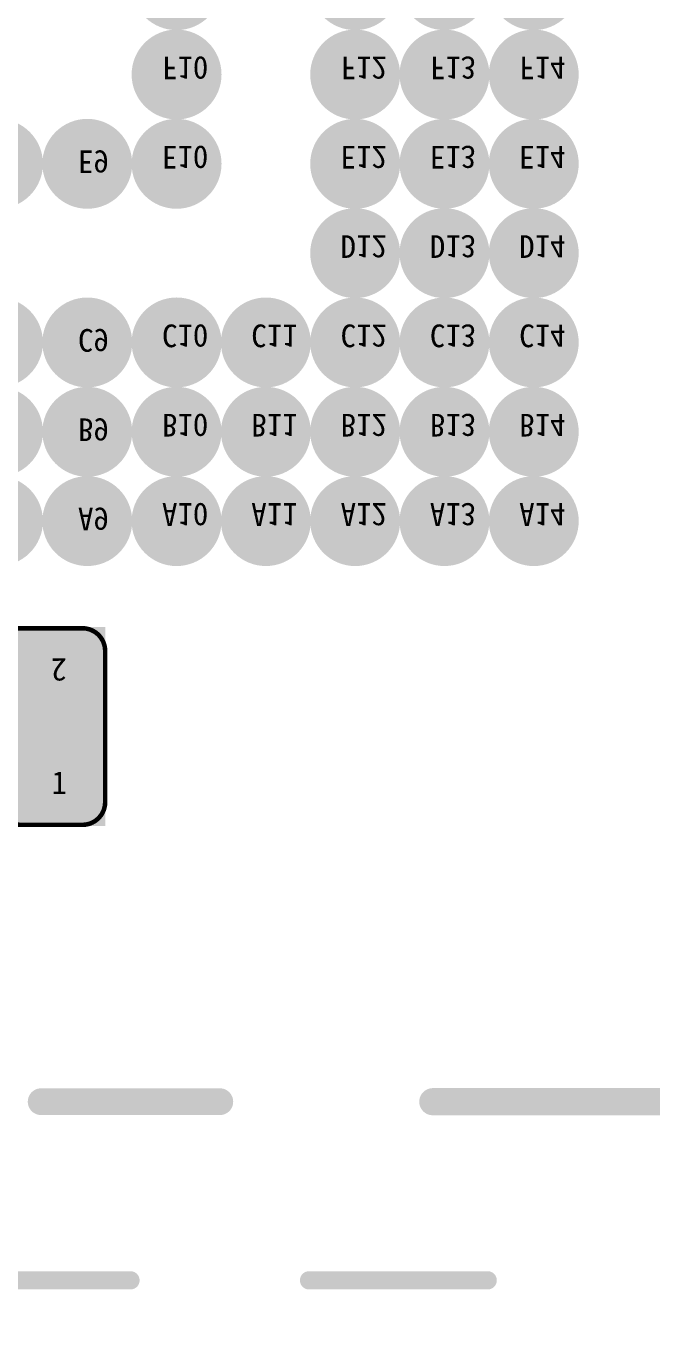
# Model space of a CAD drawing. Header units: millimetres. Extents: x 7.33 to 10.08, y 7.01 to 8.78.
# Drawn here: x 7.8105 to 7.9484, y 8.1787 to 8.4684 of the extents above; entities that cross this region are included whole.
import ezdxf

# ---------------------------------------------------------------- set-up
doc = ezdxf.new("R2010")
doc.units = ezdxf.units.MM
doc.header["$MEASUREMENT"] = 0
for name, color, linetype in [('BottomLayer', 5, 'Continuous'), ('BottomOverlay', 54, 'Continuous'), ('BottomPaste', 16, 'Continuous'), ('BottomSolder', 6, 'Continuous'), ('Mechanical16', 56, 'Continuous'), ('Mechanical20', 56, 'Continuous'), ('TopLayer', 1, 'Continuous'), ('TopOverlay', 2, 'Continuous'), ('TopPaste', 8, 'Continuous'), ('TopSolder', 216, 'Continuous')]:
    doc.layers.add(name, color=color, linetype=linetype)

# ---------------------------------------------------------------- blocks, each defined once
blk = doc.blocks.new('FBGA153_11R5X13R0X1R00_B_14')
at = {"layer": 'BottomLayer', "const_width": 0.00591}
for points in [[(0.04626, -0.02953, 1), (0.05217, -0.02953, 1)], [(0.08563, -0.02953, 1), (0.09154, -0.02953, 1)], [(0.10532, -0.02953, 1), (0.11122, -0.02953, 1)], [(0.125, -0.02953, 1), (0.13091, -0.02953, 1)], [(0.02658, -0.04921, 1), (0.03248, -0.04921, 1)], [(0.04626, -0.04921, 1), (0.05217, -0.04921, 1)], [(0.08563, -0.04921, 1), (0.09154, -0.04921, 1)], [(0.10532, -0.04921, 1), (0.11122, -0.04921, 1)], [(0.125, -0.04921, 1), (0.13091, -0.04921, 1)], [(0.08563, -0.0689, 1), (0.09154, -0.0689, 1)], [(0.10532, -0.0689, 1), (0.11122, -0.0689, 1)], [(0.125, -0.0689, 1), (0.13091, -0.0689, 1)], [(0.02658, -0.08858, 1), (0.03248, -0.08858, 1)], [(0.04626, -0.08858, 1), (0.05217, -0.08858, 1)], [(0.06595, -0.08858, 1), (0.07185, -0.08858, 1)], [(0.08563, -0.08858, 1), (0.09154, -0.08858, 1)], [(0.10532, -0.08858, 1), (0.11122, -0.08858, 1)], [(0.125, -0.08858, 1), (0.13091, -0.08858, 1)], [(0.02658, -0.10827, 1), (0.03248, -0.10827, 1)], [(0.04626, -0.10827, 1), (0.05217, -0.10827, 1)], [(0.06595, -0.10827, 1), (0.07185, -0.10827, 1)], [(0.08563, -0.10827, 1), (0.09154, -0.10827, 1)], [(0.10532, -0.10827, 1), (0.11122, -0.10827, 1)], [(0.125, -0.10827, 1), (0.13091, -0.10827, 1)], [(0.02658, -0.12795, 1), (0.03248, -0.12795, 1)], [(0.04626, -0.12795, 1), (0.05217, -0.12795, 1)], [(0.06595, -0.12795, 1), (0.07185, -0.12795, 1)], [(0.08563, -0.12795, 1), (0.09154, -0.12795, 1)], [(0.10532, -0.12795, 1), (0.11122, -0.12795, 1)], [(0.125, -0.12795, 1), (0.13091, -0.12795, 1)]]:
    blk.add_lwpolyline(points, format="xyb", close=True, dxfattribs=at)
at = {"layer": 'BottomOverlay'}
for points, const_width in [([(0.01937, -0.25591), (0.05874, -0.25591)], 0.00591), ([(0.10571, -0.25591), (0.22638, -0.25591)], 0.00598)]:
    blk.add_lwpolyline(points, dxfattribs=dict(at, const_width=const_width))
for points, const_width in [([(0.01789, -0.25591, 1), (0.02085, -0.25591, 1)], 0.00295), ([(0.05726, -0.25591, 1), (0.06022, -0.25591, 1)], 0.00295), ([(0.10421, -0.25591, 1), (0.1072, -0.25591, 1)], 0.00299)]:
    blk.add_lwpolyline(points, format="xyb", close=True, dxfattribs=dict(at, const_width=const_width))
at = {"layer": 'BottomPaste', "const_width": 0.00591}
for points in [[(0.04626, -0.02953, 1), (0.05217, -0.02953, 1)], [(0.08563, -0.02953, 1), (0.09154, -0.02953, 1)], [(0.10532, -0.02953, 1), (0.11122, -0.02953, 1)], [(0.125, -0.02953, 1), (0.13091, -0.02953, 1)], [(0.02658, -0.04921, 1), (0.03248, -0.04921, 1)], [(0.04626, -0.04921, 1), (0.05217, -0.04921, 1)], [(0.08563, -0.04921, 1), (0.09154, -0.04921, 1)], [(0.10532, -0.04921, 1), (0.11122, -0.04921, 1)], [(0.125, -0.04921, 1), (0.13091, -0.04921, 1)], [(0.08563, -0.0689, 1), (0.09154, -0.0689, 1)], [(0.10532, -0.0689, 1), (0.11122, -0.0689, 1)], [(0.125, -0.0689, 1), (0.13091, -0.0689, 1)], [(0.02658, -0.08858, 1), (0.03248, -0.08858, 1)], [(0.04626, -0.08858, 1), (0.05217, -0.08858, 1)], [(0.06595, -0.08858, 1), (0.07185, -0.08858, 1)], [(0.08563, -0.08858, 1), (0.09154, -0.08858, 1)], [(0.10532, -0.08858, 1), (0.11122, -0.08858, 1)], [(0.125, -0.08858, 1), (0.13091, -0.08858, 1)], [(0.02658, -0.10827, 1), (0.03248, -0.10827, 1)], [(0.04626, -0.10827, 1), (0.05217, -0.10827, 1)], [(0.06595, -0.10827, 1), (0.07185, -0.10827, 1)], [(0.08563, -0.10827, 1), (0.09154, -0.10827, 1)], [(0.10532, -0.10827, 1), (0.11122, -0.10827, 1)], [(0.125, -0.10827, 1), (0.13091, -0.10827, 1)], [(0.02658, -0.12795, 1), (0.03248, -0.12795, 1)], [(0.04626, -0.12795, 1), (0.05217, -0.12795, 1)], [(0.06595, -0.12795, 1), (0.07185, -0.12795, 1)], [(0.08563, -0.12795, 1), (0.09154, -0.12795, 1)], [(0.10532, -0.12795, 1), (0.11122, -0.12795, 1)], [(0.125, -0.12795, 1), (0.13091, -0.12795, 1)]]:
    blk.add_lwpolyline(points, format="xyb", close=True, dxfattribs=at)
at = {"layer": 'BottomSolder', "const_width": 0.00991}
for points in [[(0.04426, -0.00984, 1), (0.05417, -0.00984, 1)], [(0.08363, -0.00984, 1), (0.09354, -0.00984, 1)], [(0.10332, -0.00984, 1), (0.11322, -0.00984, 1)], [(0.123, -0.00984, 1), (0.13291, -0.00984, 1)], [(0.04426, -0.02953, 1), (0.05417, -0.02953, 1)], [(0.08363, -0.02953, 1), (0.09354, -0.02953, 1)], [(0.10332, -0.02953, 1), (0.11322, -0.02953, 1)], [(0.123, -0.02953, 1), (0.13291, -0.02953, 1)], [(0.00489, -0.04921, 1), (0.0148, -0.04921, 1)], [(0.02458, -0.04921, 1), (0.03448, -0.04921, 1)], [(0.04426, -0.04921, 1), (0.05417, -0.04921, 1)], [(0.08363, -0.04921, 1), (0.09354, -0.04921, 1)], [(0.10332, -0.04921, 1), (0.11322, -0.04921, 1)], [(0.123, -0.04921, 1), (0.13291, -0.04921, 1)], [(0.08363, -0.0689, 1), (0.09354, -0.0689, 1)], [(0.10332, -0.0689, 1), (0.11322, -0.0689, 1)], [(0.123, -0.0689, 1), (0.13291, -0.0689, 1)], [(0.00489, -0.08858, 1), (0.0148, -0.08858, 1)], [(0.02458, -0.08858, 1), (0.03448, -0.08858, 1)], [(0.04426, -0.08858, 1), (0.05417, -0.08858, 1)], [(0.06395, -0.08858, 1), (0.07385, -0.08858, 1)], [(0.08363, -0.08858, 1), (0.09354, -0.08858, 1)], [(0.10332, -0.08858, 1), (0.11322, -0.08858, 1)], [(0.123, -0.08858, 1), (0.13291, -0.08858, 1)], [(0.00489, -0.10827, 1), (0.0148, -0.10827, 1)], [(0.02458, -0.10827, 1), (0.03448, -0.10827, 1)], [(0.04426, -0.10827, 1), (0.05417, -0.10827, 1)], [(0.06395, -0.10827, 1), (0.07385, -0.10827, 1)], [(0.08363, -0.10827, 1), (0.09354, -0.10827, 1)], [(0.10332, -0.10827, 1), (0.11322, -0.10827, 1)], [(0.123, -0.10827, 1), (0.13291, -0.10827, 1)], [(0.00489, -0.12795, 1), (0.0148, -0.12795, 1)], [(0.02458, -0.12795, 1), (0.03448, -0.12795, 1)], [(0.04426, -0.12795, 1), (0.05417, -0.12795, 1)], [(0.06395, -0.12795, 1), (0.07385, -0.12795, 1)], [(0.08363, -0.12795, 1), (0.09354, -0.12795, 1)], [(0.10332, -0.12795, 1), (0.11322, -0.12795, 1)], [(0.123, -0.12795, 1), (0.13291, -0.12795, 1)]]:
    blk.add_lwpolyline(points, format="xyb", close=True, dxfattribs=at)
at = {"layer": 'Mechanical16'}
for points, const_width in [([(0.01937, -0.25591), (0.05874, -0.25591)], 0.00591), ([(0.10571, -0.25591), (0.22638, -0.25591)], 0.00598), ([(-0.00032, -0.29528), (0.03905, -0.29528)], 0.00402), ([(0.07842, -0.29528), (0.11779, -0.29528)], 0.00402)]:
    blk.add_lwpolyline(points, dxfattribs=dict(at, const_width=const_width))
for points, const_width in [([(0.01789, -0.25591, 1), (0.02085, -0.25591, 1)], 0.00295), ([(0.05726, -0.25591, 1), (0.06022, -0.25591, 1)], 0.00295), ([(0.10421, -0.25591, 1), (0.1072, -0.25591, 1)], 0.00299), ([(0.03805, -0.29528, 1), (0.04006, -0.29528, 1)], 0.00201), ([(0.07742, -0.29528, 1), (0.07943, -0.29528, 1)], 0.00201), ([(0.11679, -0.29528, 1), (0.1188, -0.29528, 1)], 0.00201)]:
    blk.add_lwpolyline(points, format="xyb", close=True, dxfattribs=dict(at, const_width=const_width))
at = {"layer": 'Mechanical20', "text_generation_flag": 2}
for s, p in [('F10', (0.046, -0.02558)), ('F12', (0.08537, -0.02558)), ('F13', (0.10505, -0.02558)), ('F14', (0.12474, -0.02558)), ('E9', (0.02748, -0.04626)), ('E10', (0.046, -0.04526)), ('E12', (0.08537, -0.04526)), ('E13', (0.10505, -0.04526)), ('E14', (0.12474, -0.04526)), ('D12', (0.08537, -0.06495)), ('D13', (0.10505, -0.06495)), ('D14', (0.12474, -0.06495)), ('C9', (0.02748, -0.08563)), ('C10', (0.046, -0.08463)), ('C11', (0.06568, -0.08463)), ('C12', (0.08537, -0.08463)), ('C13', (0.10505, -0.08463)), ('C14', (0.12474, -0.08463)), ('B10', (0.046, -0.10432)), ('B13', (0.10505, -0.10432)), ('B9', (0.02748, -0.10532)), ('B11', (0.06568, -0.10432)), ('B12', (0.08537, -0.10432)), ('B14', (0.12474, -0.10432)), ('A10', (0.046, -0.124)), ('A11', (0.06568, -0.124)), ('A12', (0.08537, -0.124)), ('A13', (0.10505, -0.124)), ('A14', (0.12474, -0.124)), ('A9', (0.02748, -0.125))]:
    blk.add_text(s, height=0.005, rotation=180, dxfattribs=at).set_placement(p)
blk = doc.blocks.new('C0201_320')
at = {"layer": 'TopLayer'}
for points in [[(-0.01792, -0.00787), (-0.00375, -0.00787), (-0.01792, 0.00788), (-0.00375, 0.00788)], [(0.00374, -0.00787), (0.01791, -0.00787), (0.00374, 0.00788), (0.01791, 0.00788)]]:
    blk.add_solid(points, dxfattribs=at)
at = {"layer": 'TopOverlay', "const_width": 0.001}
for points in [[(-0.02166, 0.00681, -0.414178), (-0.01666, 0.01182)], [(0.01665, 0.01182, -0.414132), (0.02166, 0.00681)], [(-0.01666, -0.01182, -0.414249), (-0.02166, -0.00681)], [(0.02166, -0.00681, -0.414214), (0.01665, -0.01182)]]:
    blk.add_lwpolyline(points, format="xyb", dxfattribs=at)
for points in [[(0.01665, 0.01182), (-0.01666, 0.01182)], [(-0.02166, -0.00681), (-0.02166, 0.00681)], [(0.02166, -0.00681), (0.02166, 0.00681)], [(0.01665, -0.01182), (-0.01666, -0.01182)]]:
    blk.add_lwpolyline(points, dxfattribs=at)
at = {"layer": 'TopOverlay', "const_width": 0.0005}
for points in [[(-0.01691, 0.01182, 1), (-0.01641, 0.01182, 1)], [(-0.01691, 0.01182, 1), (-0.01641, 0.01182, 1)], [(0.0164, 0.01182, 1), (0.0169, 0.01182, 1)], [(0.0164, 0.01182, 1), (0.0169, 0.01182, 1)], [(-0.02191, 0.00681, 1), (-0.02141, 0.00681, 1)], [(-0.02191, 0.00681, 1), (-0.02141, 0.00681, 1)], [(0.02141, 0.00681, 1), (0.02191, 0.00681, 1)], [(0.02141, 0.00681, 1), (0.02191, 0.00681, 1)], [(-0.02191, -0.00681, 1), (-0.02141, -0.00681, 1)], [(-0.02191, -0.00681, 1), (-0.02141, -0.00681, 1)], [(0.02141, -0.00681, 1), (0.02191, -0.00681, 1)], [(0.02141, -0.00681, 1), (0.02191, -0.00681, 1)], [(-0.01691, -0.01182, 1), (-0.01641, -0.01182, 1)], [(-0.01691, -0.01182, 1), (-0.01641, -0.01182, 1)], [(0.0164, -0.01182, 1), (0.0169, -0.01182, 1)], [(0.0164, -0.01182, 1), (0.0169, -0.01182, 1)]]:
    blk.add_lwpolyline(points, format="xyb", close=True, dxfattribs=at)
at = {"layer": 'TopPaste'}
for points in [[(-0.01792, -0.00787), (-0.00375, -0.00787), (-0.01792, 0.00788), (-0.00375, 0.00788)], [(0.00374, -0.00787), (0.01791, -0.00787), (0.00374, 0.00788), (0.01791, 0.00788)]]:
    blk.add_solid(points, dxfattribs=at)
at = {"layer": 'TopSolder'}
for points in [[(-0.02192, -0.01187), (0.00025, -0.01187), (-0.02192, 0.01188), (0.00025, 0.01188)], [(-0.00026, -0.01187), (0.02191, -0.01187), (-0.00026, 0.01188), (0.02191, 0.01188)]]:
    blk.add_solid(points, dxfattribs=at)
at = {"layer": 'Mechanical20'}
for s, rotation, p in [('1', -90, (-0.01484, 0)), ('2', 90, (0.015, -0.00333))]:
    blk.add_text(s, height=0.005, rotation=rotation, dxfattribs=at).set_placement(p)

msp = doc.modelspace()

# ---------------------------------------------------------------- block references
msp.add_blockref('FBGA153_11R5X13R0X1R00_B_14', (7.79445, 8.48728))
at = {"rotation": 90}
msp.add_blockref('C0201_320', (7.8161, 8.31405), dxfattribs=at)

doc.saveas('drawing.dxf')
